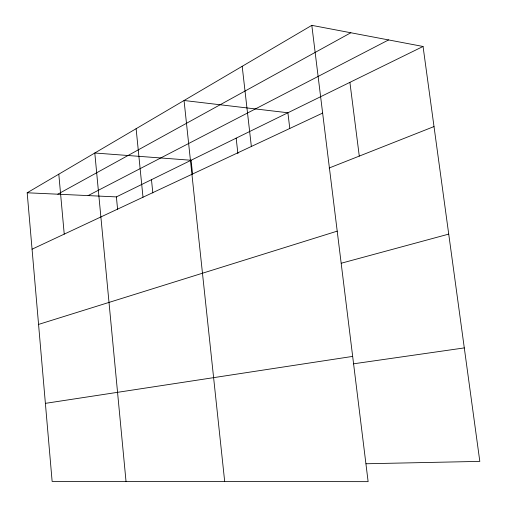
<?xml version="1.0" encoding="UTF-8"?>
<svg xmlns="http://www.w3.org/2000/svg" width="507" height="507" viewBox="0 0 507 507"><rect width="100%" height="100%" fill="white"/><g stroke="black" fill="none" stroke-linecap="round" stroke-linejoin="round"><path stroke-width="0.76" d="M311.811 25.35L368.126 481.65L52.132 481.409L27.182 192.78L311.811 25.35L423.053 46.473L479.818 461.389L366.054 463.759M57.804 194.194L350.831 32.759M88.11 195.594L388.584 39.926M27.182 192.78L116.388 196.9L423.053 46.473M32.055 249.197L322.636 113.08M329.138 168.013L434.011 126.566M38.564 324.417L337.212 231.141M341.312 263.209L448.72 234.114M45.383 403.357L352.669 356.402M353.335 363.842L464.292 347.91M349.9 82.356L359.279 156.099M289.782 128.474L287.906 112.763L184.054 100.5L224.69 481.542M242.188 66.303L251.352 146.472M236.161 138.145L237.91 153.703M192.597 174.421L191.088 160.256L94.796 153.006L126.028 481.466M151.473 179.687L152.822 192.977M136.117 128.702L142.999 197.229M116.388 196.9L117.605 209.41M58.806 174.18L64.231 234.126"/></g></svg>
